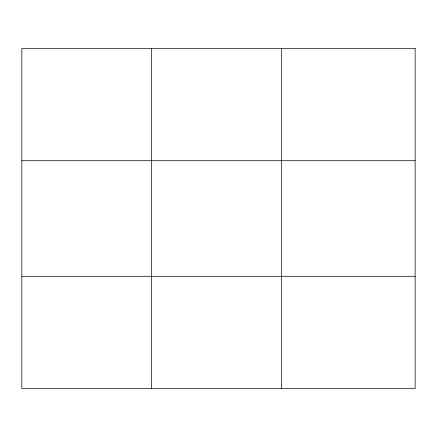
<?xml version="1.0" encoding="UTF-8"?>
<svg xmlns="http://www.w3.org/2000/svg" width="437" height="437" viewBox="0 0 437 437"><rect width="100%" height="100%" fill="white"/><g stroke="black" fill="none" stroke-linecap="round" stroke-linejoin="round"><path stroke-width="0.66" d="M151.639 388.504L151.639 48.496M281.428 388.504L281.428 48.496M21.85 160.701L415.15 160.701M21.85 276.299L415.15 276.299M415.15 48.496L415.15 388.504L21.85 388.504L21.85 48.496L415.15 48.496"/></g></svg>
